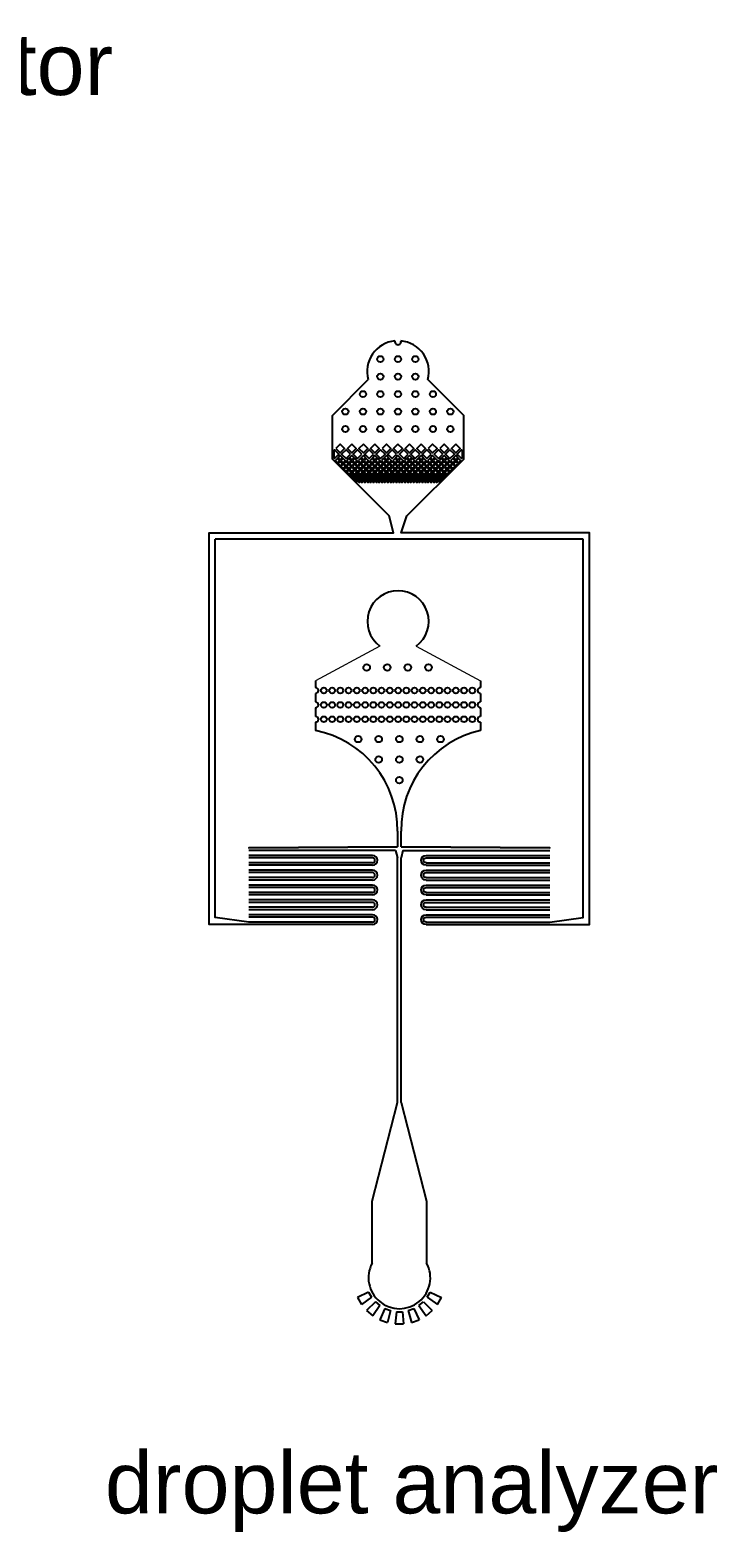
# Model space of a CAD drawing. Header units: inches. Extents: x 1277 to 1304299, y 7085 to 100777.
# Drawn here: x 44539 to 55642, y 7085 to 31375 of the extents above; entities that cross this region are included whole.
import ezdxf

# ---------------------------------------------------------------- set-up
doc = ezdxf.new("R2010")
doc.units = ezdxf.units.IN
doc.header["$MEASUREMENT"] = 0
doc.styles.get("Standard").update_dxf_attribs({"font": 'arial.ttf'})

# ---------------------------------------------------------------- blocks, each defined once
blk = doc.blocks.new('*U2250')
for radius in [79.99998, 39.99999]:
    blk.add_arc((0, -39.99999), radius, 0, 180)
blk = doc.blocks.new('*U2251')
at = {"color": 0, "linetype": 'ByBlock', "lineweight": -2, "transparency": 16777216}
for p in [(0, 0), (239.99994, 0), (479.99988, 0), (719.99982, 0), (959.99976, 0)]:
    blk.add_blockref('*U2250', p, dxfattribs=at)
blk = doc.blocks.new('*U2248')
for radius in [79.99998, 39.99999]:
    blk.add_arc((0, -39.99999), radius, 0, 180)
blk = doc.blocks.new('*U2249')
at = {"color": 0, "linetype": 'ByBlock', "lineweight": -2, "transparency": 16777216}
for p in [(0, 0), (239.99994, 0), (479.99988, 0), (719.99982, 0), (959.99976, 0)]:
    blk.add_blockref('*U2248', p, dxfattribs=at)
blk = doc.blocks.new('*U2245')
for centre in [(0, 233), (0, 0), (0, -233)]:
    blk.add_circle(centre, 46.7)
blk = doc.blocks.new('*U2247')
at = {"color": 0, "linetype": 'ByBlock', "lineweight": -2, "transparency": 16777216}
for p in [(0, 0), (133.3333, 0), (266.6666, 0), (399.9999, 0), (533.3332, 0), (666.6665, 0), (799.9998, 0), (933.3331, 0), (1066.6664, 0), (1199.9997, 0), (1333.333, 0), (1466.6663, 0), (1599.9996, 0), (1733.3329, 0), (1866.6662, 0), (1999.9995, 0), (2133.3328, 0), (2266.6661, 0), (2399.9994, 0)]:
    blk.add_blockref('*U2245', p, dxfattribs=at)

msp = doc.modelspace()

# ---------------------------------------------------------------- linework, layer by layer
for p, q in [((51046, 24306), (51011, 24270)), ((51011, 24270), (51046, 24235)), ((51093, 24259), (51057, 24224)), ((51057, 24224), (51093, 24188)), ((53480, 23144), (47533, 23144)), ((49153, 20853), (49153, 20741)), ((49153, 20648), (49153, 20508)), ((51820, 20853), (51820, 20741)), ((51820, 20648), (51820, 20508)), ((49153, 20415), (49153, 20275)), ((51820, 20415), (51820, 20275)), ((49153, 20181), (49153, 20046)), ((51820, 20181), (51820, 20046)), ((50477, 18419), (50477, 18168)), ((50537, 18168), (50536, 18419)), ((50074, 18108), (48074, 18108)), ((50074, 18028), (48074, 18028)), ((50074, 17988), (48074, 17988)), ((50447, 18108), (50074, 18108)), ((50447, 18108), (50477, 17988)), ((50478, 14032), (50477, 17988)), ((50567, 18108), (50537, 17988)), ((50538, 14032), (50537, 17988)), ((50567, 18108), (50939, 18108)), ((50939, 18108), (52939, 18108)), ((50939, 18028), (52939, 18028)), ((50939, 17988), (52939, 17988)), ((50074, 17908), (48074, 17908)), ((50074, 17868), (48074, 17868)), ((50074, 17788), (48074, 17788)), ((50074, 17748), (48074, 17748)), ((50939, 17908), (52939, 17908)), ((50939, 17868), (52939, 17868)), ((50939, 17788), (52939, 17788)), ((50939, 17748), (52939, 17748)), ((50074, 17668), (48074, 17668)), ((50074, 17628), (48074, 17628)), ((50074, 17548), (48074, 17548)), ((50074, 17508), (48074, 17508)), ((50939, 17668), (52939, 17668)), ((50939, 17628), (52939, 17628)), ((50939, 17548), (52939, 17548)), ((50939, 17508), (52939, 17508)), ((50074, 17428), (48074, 17428)), ((50074, 17388), (48074, 17388)), ((50074, 17308), (48074, 17308)), ((50074, 17268), (48074, 17268)), ((50939, 17428), (52939, 17428)), ((50939, 17388), (52939, 17388)), ((50939, 17308), (52939, 17308)), ((50939, 17268), (52939, 17268)), ((50074, 17188), (48074, 17188)), ((50074, 17148), (48074, 17148)), ((50074, 17068), (48074, 17068)), ((50074, 17028), (48074, 17028)), ((50939, 17188), (52939, 17188)), ((50939, 17148), (52939, 17148)), ((50939, 17068), (52939, 17068)), ((50939, 17028), (52939, 17028)), ((50068, 12433), (50478, 14032)), ((50538, 14032), (50949, 12433)), ((50068, 11433), (50068, 12433)), ((50949, 12433), (50949, 11433)), ((50010, 10964), (49829, 10879)), ((50010, 10964), (49829, 10879)), ((50010, 10964), (50058, 10881)), ((50010, 10964), (50058, 10881)), ((50959, 10881), (51007, 10964)), ((50959, 10881), (51007, 10964)), ((51007, 10964), (51189, 10879)), ((51007, 10964), (51189, 10879)), ((49829, 10879), (49894, 10766)), ((49829, 10879), (49894, 10766)), ((50058, 10881), (49894, 10766)), ((50058, 10881), (49894, 10766)), ((50120, 10807), (49979, 10666)), ((50120, 10807), (49979, 10666)), ((50193, 10746), (50079, 10582)), ((50193, 10746), (50079, 10582)), ((50120, 10807), (50193, 10746)), ((50120, 10807), (50193, 10746)), ((50276, 10698), (50192, 10516)), ((50276, 10698), (50192, 10516)), ((50276, 10698), (50366, 10665)), ((50276, 10698), (50366, 10665)), ((50651, 10665), (50741, 10698)), ((50651, 10665), (50741, 10698)), ((50741, 10698), (50826, 10516)), ((50741, 10698), (50826, 10516)), ((50824, 10746), (50898, 10807)), ((50824, 10746), (50898, 10807)), ((50824, 10746), (50939, 10582)), ((50824, 10746), (50939, 10582)), ((50898, 10807), (51039, 10666)), ((50898, 10807), (51039, 10666)), ((50959, 10881), (51123, 10766)), ((50959, 10881), (51123, 10766)), ((51123, 10766), (51189, 10879)), ((51123, 10766), (51189, 10879)), ((49979, 10666), (50079, 10582)), ((49979, 10666), (50079, 10582)), ((50192, 10516), (50315, 10472)), ((50192, 10516), (50315, 10472)), ((50366, 10665), (50315, 10472)), ((50366, 10665), (50315, 10472)), ((50461, 10648), (50443, 10449)), ((50461, 10648), (50443, 10449)), ((50443, 10449), (50574, 10449)), ((50443, 10449), (50574, 10449)), ((50461, 10648), (50557, 10648)), ((50461, 10648), (50557, 10648)), ((50557, 10648), (50574, 10449)), ((50557, 10648), (50574, 10449)), ((50651, 10665), (50703, 10472)), ((50651, 10665), (50703, 10472)), ((50703, 10472), (50826, 10516)), ((50703, 10472), (50826, 10516)), ((50939, 10582), (51039, 10666)), ((50939, 10582), (51039, 10666))]:
    msp.add_line(p, q)
at = {"color": 7, "linetype": 'Continuous', "lineweight": 15}
for p, q in [((50193, 21412), (49153, 20853)), ((50780, 21412), (51820, 20853))]:
    msp.add_line(p, q, dxfattribs=at)
for points in [[(49427, 24437), (49427, 25144), (50004, 25721)], [(50629, 23517), (51548, 24437), (51548, 25144), (50970, 25721)], [(49449, 24575), (49459, 24586), (49449, 24575), (49449, 24455), (49459, 24444), (49530, 24515), (49459, 24586)], [(51523, 24575), (51513, 24586), (51442, 24515), (51513, 24586), (51523, 24575), (51523, 24455), (51513, 24444), (51442, 24515), (51513, 24586), (51523, 24575), (51513, 24586)], [(50074, 16908), (48074, 16908), (47433, 16908), (47433, 23244), (50416, 23244), (50346, 23517), (49427, 24437)], [(51523, 24455), (51513, 24444), (51442, 24515), (51513, 24444), (51523, 24455)], [(50939, 16908), (52939, 16908), (53580, 16908), (53580, 23244), (50540, 23244), (50629, 23517)], [(50074, 16948), (48074, 16948), (47533, 17022), (47533, 23144)], [(50939, 16948), (52939, 16948), (53480, 17022), (53480, 23144)]]:
    msp.add_lwpolyline(points)
for points in [[(49482, 24608), (49553, 24538), (49623, 24608), (49553, 24679)], [(49717, 24515), (49646, 24586), (49575, 24515), (49646, 24444)], [(49739, 24679), (49669, 24608), (49739, 24538), (49810, 24608)], [(49903, 24515), (49833, 24586), (49762, 24515), (49833, 24444)], [(49926, 24679), (49855, 24608), (49926, 24538), (49997, 24608)], [(50090, 24515), (50019, 24586), (49949, 24515), (50019, 24444)], [(50113, 24679), (50042, 24608), (50113, 24538), (50184, 24608)], [(50206, 24586), (50135, 24515), (50206, 24444), (50277, 24515)], [(50229, 24608), (50299, 24538), (50370, 24608), (50299, 24679)], [(50464, 24515), (50393, 24586), (50322, 24515), (50393, 24444)], [(50486, 24679), (50415, 24608), (50486, 24538), (50557, 24608)], [(50650, 24515), (50579, 24586), (50509, 24515), (50579, 24444)], [(50673, 24679), (50602, 24608), (50673, 24538), (50744, 24608)], [(50837, 24515), (50766, 24586), (50695, 24515), (50766, 24444)], [(50859, 24679), (50789, 24608), (50859, 24538), (50930, 24608)], [(51024, 24515), (50953, 24586), (50882, 24515), (50953, 24444)], [(50975, 24608), (51046, 24538), (51117, 24608), (51046, 24679)], [(51210, 24515), (51140, 24586), (51069, 24515), (51140, 24444)], [(51162, 24608), (51233, 24538), (51304, 24608), (51233, 24679)], [(51326, 24586), (51255, 24515), (51326, 24444), (51397, 24515)], [(51420, 24679), (51349, 24608), (51420, 24538), (51490, 24608)], [(49471, 24410), (49506, 24375), (49541, 24410), (49506, 24446)], [(49553, 24422), (49588, 24457), (49553, 24492), (49517, 24457)], [(49553, 24328), (49588, 24364), (49553, 24399), (49517, 24364)], [(49564, 24410), (49599, 24375), (49635, 24410), (49599, 24446)], [(49564, 24317), (49599, 24282), (49635, 24317), (49599, 24352)], [(49646, 24328), (49681, 24364), (49646, 24399), (49611, 24364)], [(49646, 24306), (49611, 24270), (49646, 24235), (49681, 24270), (49646, 24306), (49681, 24270), (49646, 24235), (49611, 24270)], [(49611, 24270), (49646, 24235), (49681, 24270), (49646, 24306)], [(49657, 24410), (49693, 24375), (49728, 24410), (49693, 24446)], [(49657, 24317), (49693, 24282), (49728, 24317), (49693, 24352)], [(49739, 24422), (49775, 24457), (49739, 24492), (49704, 24457)], [(49739, 24328), (49775, 24364), (49739, 24399), (49704, 24364)], [(49739, 24306), (49704, 24270), (49739, 24235), (49775, 24270), (49739, 24306), (49775, 24270), (49739, 24235), (49704, 24270)], [(49704, 24270), (49739, 24235), (49775, 24270), (49739, 24306)], [(49751, 24410), (49786, 24375), (49821, 24410), (49786, 24446)], [(49751, 24317), (49786, 24282), (49821, 24317), (49786, 24352)], [(49833, 24328), (49868, 24364), (49833, 24399), (49797, 24364)], [(49833, 24306), (49797, 24270), (49833, 24235), (49868, 24270), (49833, 24306), (49868, 24270), (49833, 24235), (49797, 24270)], [(49797, 24270), (49833, 24235), (49868, 24270), (49833, 24306)], [(49844, 24410), (49879, 24375), (49915, 24410), (49879, 24446)], [(49844, 24317), (49879, 24282), (49915, 24317), (49879, 24352)], [(49926, 24422), (49961, 24457), (49926, 24492), (49891, 24457)], [(49926, 24328), (49961, 24364), (49926, 24399), (49891, 24364)], [(49926, 24306), (49891, 24270), (49926, 24235), (49961, 24270), (49926, 24306), (49961, 24270), (49926, 24235), (49891, 24270)], [(49891, 24270), (49926, 24235), (49961, 24270), (49926, 24306)], [(49937, 24410), (49973, 24375), (50008, 24410), (49973, 24446)], [(49937, 24317), (49973, 24282), (50008, 24317), (49973, 24352)], [(50019, 24328), (50055, 24364), (50019, 24399), (49984, 24364)], [(50019, 24306), (49984, 24270), (50019, 24235), (50055, 24270), (50019, 24306), (50055, 24270), (50019, 24235), (49984, 24270)], [(49984, 24270), (50019, 24235), (50055, 24270), (50019, 24306)], [(50031, 24410), (50066, 24375), (50101, 24410), (50066, 24446)], [(50031, 24317), (50066, 24282), (50101, 24317), (50066, 24352)], [(50113, 24422), (50148, 24457), (50113, 24492), (50077, 24457)], [(50113, 24328), (50148, 24364), (50113, 24399), (50077, 24364)], [(50113, 24306), (50077, 24270), (50113, 24235), (50148, 24270), (50113, 24306), (50148, 24270), (50113, 24235), (50077, 24270)], [(50077, 24270), (50113, 24235), (50148, 24270), (50113, 24306)], [(50124, 24410), (50159, 24375), (50195, 24410), (50159, 24446)], [(50159, 24282), (50195, 24317), (50159, 24352), (50124, 24317)], [(50206, 24328), (50241, 24364), (50206, 24399), (50171, 24364)], [(50171, 24270), (50206, 24235), (50241, 24270), (50206, 24306), (50171, 24270), (50206, 24306), (50241, 24270), (50206, 24235)], [(50206, 24235), (50241, 24270), (50206, 24306), (50171, 24270)], [(50217, 24410), (50253, 24375), (50288, 24410), (50253, 24446)], [(50253, 24282), (50288, 24317), (50253, 24352), (50217, 24317)], [(50299, 24422), (50335, 24457), (50299, 24492), (50264, 24457)], [(50299, 24328), (50335, 24364), (50299, 24399), (50264, 24364)], [(50264, 24270), (50299, 24235), (50335, 24270), (50299, 24306), (50264, 24270), (50299, 24306), (50335, 24270), (50299, 24235)], [(50299, 24235), (50335, 24270), (50299, 24306), (50264, 24270)], [(50311, 24410), (50346, 24375), (50381, 24410), (50346, 24446)], [(50311, 24317), (50346, 24282), (50381, 24317), (50346, 24352)], [(50393, 24328), (50428, 24364), (50393, 24399), (50357, 24364)], [(50393, 24306), (50357, 24270), (50393, 24235), (50428, 24270), (50393, 24306), (50428, 24270), (50393, 24235), (50357, 24270)], [(50357, 24270), (50393, 24235), (50428, 24270), (50393, 24306)], [(50404, 24410), (50439, 24375), (50475, 24410), (50439, 24446)], [(50404, 24317), (50439, 24282), (50475, 24317), (50439, 24352)], [(50486, 24422), (50521, 24457), (50486, 24492), (50451, 24457)], [(50486, 24328), (50521, 24364), (50486, 24399), (50451, 24364)], [(50486, 24306), (50451, 24270), (50486, 24235), (50521, 24270), (50486, 24306), (50521, 24270), (50486, 24235), (50451, 24270)], [(50451, 24270), (50486, 24235), (50521, 24270), (50486, 24306)], [(50497, 24410), (50533, 24375), (50568, 24410), (50533, 24446)], [(50497, 24317), (50533, 24282), (50568, 24317), (50533, 24352)], [(50579, 24328), (50615, 24364), (50579, 24399), (50544, 24364)], [(50579, 24306), (50544, 24270), (50579, 24235), (50615, 24270), (50579, 24306), (50615, 24270), (50579, 24235), (50544, 24270)], [(50544, 24270), (50579, 24235), (50615, 24270), (50579, 24306)], [(50591, 24410), (50626, 24375), (50662, 24410), (50626, 24446)], [(50591, 24317), (50626, 24282), (50662, 24317), (50626, 24352)], [(50673, 24422), (50708, 24457), (50673, 24492), (50637, 24457)], [(50673, 24328), (50708, 24364), (50673, 24399), (50637, 24364)], [(50673, 24306), (50637, 24270), (50673, 24235), (50708, 24270), (50673, 24306), (50708, 24270), (50673, 24235), (50637, 24270)], [(50637, 24270), (50673, 24235), (50708, 24270), (50673, 24306)], [(50684, 24410), (50719, 24375), (50755, 24410), (50719, 24446)], [(50684, 24317), (50719, 24282), (50755, 24317), (50719, 24352)], [(50766, 24328), (50802, 24364), (50766, 24399), (50731, 24364)], [(50766, 24306), (50731, 24270), (50766, 24235), (50802, 24270), (50766, 24306), (50802, 24270), (50766, 24235), (50731, 24270)], [(50731, 24270), (50766, 24235), (50802, 24270), (50766, 24306)], [(50777, 24410), (50813, 24375), (50848, 24410), (50813, 24446)], [(50777, 24317), (50813, 24282), (50848, 24317), (50813, 24352)], [(50859, 24422), (50895, 24457), (50859, 24492), (50824, 24457)], [(50859, 24328), (50895, 24364), (50859, 24399), (50824, 24364)], [(50859, 24306), (50824, 24270), (50859, 24235), (50895, 24270), (50859, 24306), (50895, 24270), (50859, 24235), (50824, 24270)], [(50824, 24270), (50859, 24235), (50895, 24270), (50859, 24306)], [(50871, 24410), (50906, 24375), (50942, 24410), (50906, 24446)], [(50871, 24317), (50906, 24282), (50942, 24317), (50906, 24352)], [(50953, 24328), (50988, 24364), (50953, 24399), (50917, 24364)], [(50953, 24306), (50917, 24270), (50953, 24235), (50988, 24270), (50953, 24306), (50988, 24270), (50953, 24235), (50917, 24270)], [(50917, 24270), (50953, 24235), (50988, 24270), (50953, 24306)], [(50964, 24410), (51000, 24375), (51035, 24410), (51000, 24446)], [(50964, 24317), (51000, 24282), (51035, 24317), (51000, 24352)], [(51046, 24422), (51082, 24457), (51046, 24492), (51011, 24457)], [(51046, 24328), (51082, 24364), (51046, 24399), (51011, 24364)], [(51046, 24235), (51011, 24270), (51046, 24306), (51011, 24270), (51046, 24235), (51082, 24270), (51046, 24235), (51082, 24270), (51046, 24306), (51082, 24270)], [(51057, 24410), (51093, 24375), (51128, 24410), (51093, 24446)], [(51057, 24317), (51093, 24282), (51128, 24317), (51093, 24352)], [(51140, 24328), (51175, 24364), (51140, 24399), (51104, 24364)], [(51140, 24306), (51104, 24270), (51140, 24235), (51175, 24270), (51140, 24306), (51175, 24270), (51140, 24235), (51104, 24270)], [(51104, 24270), (51140, 24235), (51175, 24270), (51140, 24306)], [(51151, 24410), (51186, 24375), (51222, 24410), (51186, 24446)], [(51151, 24317), (51186, 24282), (51222, 24317), (51186, 24352)], [(51233, 24422), (51268, 24457), (51233, 24492), (51197, 24457)], [(51233, 24328), (51268, 24364), (51233, 24399), (51197, 24364)], [(51233, 24306), (51197, 24270), (51233, 24235), (51268, 24270), (51233, 24306), (51268, 24270), (51233, 24235), (51197, 24270)], [(51197, 24270), (51233, 24235), (51268, 24270), (51233, 24306)], [(51244, 24410), (51280, 24375), (51315, 24410), (51280, 24446)], [(51244, 24317), (51280, 24282), (51315, 24317), (51280, 24352)], [(51326, 24328), (51362, 24364), (51326, 24399), (51291, 24364)], [(51326, 24306), (51291, 24270), (51326, 24235), (51362, 24270), (51326, 24306), (51362, 24270), (51326, 24235), (51291, 24270)], [(51291, 24270), (51326, 24235), (51362, 24270), (51326, 24306)], [(51337, 24410), (51373, 24375), (51408, 24410), (51373, 24446)], [(51373, 24282), (51408, 24317), (51373, 24352), (51337, 24317)], [(51420, 24422), (51455, 24457), (51420, 24492), (51384, 24457)], [(51455, 24364), (51420, 24399), (51384, 24364), (51420, 24328)], [(51466, 24375), (51502, 24410), (51466, 24446), (51431, 24410)], [(49657, 24224), (49693, 24188), (49728, 24224), (49693, 24259)], [(49693, 24259), (49657, 24224), (49693, 24188), (49728, 24224), (49693, 24259), (49728, 24224), (49693, 24188), (49657, 24224)], [(49698, 24171), (49716, 24154), (49734, 24171), (49716, 24189)], [(49722, 24195), (49739, 24177), (49757, 24195), (49739, 24212)], [(49722, 24148), (49739, 24130), (49757, 24148), (49739, 24166)], [(49745, 24171), (49763, 24154), (49780, 24171), (49763, 24189)], [(49745, 24125), (49763, 24107), (49780, 24125), (49763, 24142)], [(49786, 24259), (49751, 24224), (49786, 24188), (49821, 24224), (49786, 24259), (49821, 24224), (49786, 24188), (49751, 24224)], [(49751, 24224), (49786, 24188), (49821, 24224), (49786, 24259)], [(49768, 24148), (49786, 24130), (49804, 24148), (49786, 24166)], [(49768, 24101), (49786, 24084), (49804, 24101), (49786, 24119)], [(49792, 24171), (49809, 24154), (49827, 24171), (49809, 24189)], [(49792, 24125), (49809, 24107), (49827, 24125), (49809, 24142)], [(49792, 24078), (49809, 24060), (49827, 24078), (49809, 24096)], [(49815, 24195), (49833, 24177), (49850, 24195), (49833, 24212)], [(49815, 24148), (49833, 24130), (49850, 24148), (49833, 24166)], [(49815, 24101), (49833, 24084), (49850, 24101), (49833, 24119)], [(49838, 24171), (49856, 24154), (49874, 24171), (49856, 24189)], [(49838, 24125), (49856, 24107), (49874, 24125), (49856, 24142)], [(49838, 24078), (49856, 24060), (49874, 24078), (49856, 24096)], [(49844, 24224), (49879, 24188), (49915, 24224), (49879, 24259)], [(49879, 24259), (49844, 24224), (49879, 24188), (49915, 24224), (49879, 24259), (49915, 24224), (49879, 24188), (49844, 24224)], [(49862, 24148), (49879, 24130), (49897, 24148), (49879, 24166)], [(49862, 24101), (49879, 24084), (49897, 24101), (49879, 24119)], [(49885, 24171), (49903, 24154), (49920, 24171), (49903, 24189)], [(49885, 24125), (49903, 24107), (49920, 24125), (49903, 24142)], [(49885, 24078), (49903, 24060), (49920, 24078), (49903, 24096)], [(49908, 24195), (49926, 24177), (49944, 24195), (49926, 24212)], [(49908, 24148), (49926, 24130), (49944, 24148), (49926, 24166)], [(49908, 24101), (49926, 24084), (49944, 24101), (49926, 24119)], [(49932, 24171), (49949, 24154), (49967, 24171), (49949, 24189)], [(49932, 24125), (49949, 24107), (49967, 24125), (49949, 24142)], [(49932, 24078), (49949, 24060), (49967, 24078), (49949, 24096)], [(49973, 24259), (49937, 24224), (49973, 24188), (50008, 24224), (49973, 24259), (50008, 24224), (49973, 24188), (49937, 24224)], [(49937, 24224), (49973, 24188), (50008, 24224), (49973, 24259)], [(49955, 24148), (49973, 24130), (49990, 24148), (49973, 24166)], [(49955, 24101), (49973, 24084), (49990, 24101), (49973, 24119)], [(49978, 24171), (49996, 24154), (50014, 24171), (49996, 24189)], [(49978, 24125), (49996, 24107), (50014, 24125), (49996, 24142)], [(49978, 24078), (49996, 24060), (50014, 24078), (49996, 24096)], [(50002, 24195), (50019, 24177), (50037, 24195), (50019, 24212)], [(50002, 24148), (50019, 24130), (50037, 24148), (50019, 24166)], [(50002, 24101), (50019, 24084), (50037, 24101), (50019, 24119)], [(50025, 24171), (50043, 24154), (50060, 24171), (50043, 24189)], [(50025, 24125), (50043, 24107), (50060, 24125), (50043, 24142)], [(50025, 24078), (50043, 24060), (50060, 24078), (50043, 24096)], [(50031, 24224), (50066, 24188), (50101, 24224), (50066, 24259)], [(50066, 24259), (50031, 24224), (50066, 24188), (50101, 24224), (50066, 24259), (50101, 24224), (50066, 24188), (50031, 24224)], [(50048, 24148), (50066, 24130), (50084, 24148), (50066, 24166)], [(50048, 24101), (50066, 24084), (50084, 24101), (50066, 24119)], [(50072, 24171), (50089, 24154), (50107, 24171), (50089, 24189)], [(50072, 24125), (50089, 24107), (50107, 24125), (50089, 24142)], [(50072, 24078), (50089, 24060), (50107, 24078), (50089, 24096)], [(50095, 24195), (50113, 24177), (50130, 24195), (50113, 24212)], [(50095, 24148), (50113, 24130), (50130, 24148), (50113, 24166)], [(50095, 24101), (50113, 24084), (50130, 24101), (50113, 24119)], [(50118, 24171), (50136, 24154), (50154, 24171), (50136, 24189)], [(50118, 24125), (50136, 24107), (50154, 24125), (50136, 24142)], [(50118, 24078), (50136, 24060), (50154, 24078), (50136, 24096)], [(50124, 24224), (50159, 24188), (50195, 24224), (50159, 24259)], [(50159, 24259), (50124, 24224), (50159, 24188), (50195, 24224), (50159, 24259), (50195, 24224), (50159, 24188), (50124, 24224)], [(50142, 24148), (50159, 24130), (50177, 24148), (50159, 24166)], [(50142, 24101), (50159, 24084), (50177, 24101), (50159, 24119)], [(50165, 24171), (50183, 24154), (50200, 24171), (50183, 24189)], [(50165, 24125), (50183, 24107), (50200, 24125), (50183, 24142)], [(50165, 24078), (50183, 24060), (50200, 24078), (50183, 24096)], [(50188, 24195), (50206, 24177), (50224, 24195), (50206, 24212)], [(50188, 24148), (50206, 24130), (50224, 24148), (50206, 24166)], [(50188, 24101), (50206, 24084), (50224, 24101), (50206, 24119)], [(50212, 24171), (50229, 24154), (50247, 24171), (50229, 24189)], [(50212, 24125), (50229, 24107), (50247, 24125), (50229, 24142)], [(50212, 24078), (50229, 24060), (50247, 24078), (50229, 24096)], [(50253, 24188), (50288, 24224), (50253, 24259), (50217, 24224)], [(50217, 24224), (50253, 24188), (50288, 24224), (50253, 24259), (50217, 24224), (50253, 24259), (50288, 24224), (50253, 24188)], [(50235, 24148), (50253, 24130), (50270, 24148), (50253, 24166)], [(50235, 24101), (50253, 24084), (50270, 24101), (50253, 24119)], [(50258, 24171), (50276, 24154), (50294, 24171), (50276, 24189)], [(50258, 24125), (50276, 24107), (50294, 24125), (50276, 24142)], [(50258, 24078), (50276, 24060), (50294, 24078), (50276, 24096)], [(50282, 24195), (50299, 24177), (50317, 24195), (50299, 24212)], [(50282, 24148), (50299, 24130), (50317, 24148), (50299, 24166)], [(50282, 24101), (50299, 24084), (50317, 24101), (50299, 24119)], [(50305, 24171), (50323, 24154), (50340, 24171), (50323, 24189)], [(50305, 24125), (50323, 24107), (50340, 24125), (50323, 24142)], [(50305, 24078), (50323, 24060), (50340, 24078), (50323, 24096)], [(50346, 24188), (50381, 24224), (50346, 24259), (50311, 24224)], [(50311, 24224), (50346, 24188), (50381, 24224), (50346, 24259), (50311, 24224), (50346, 24259), (50381, 24224), (50346, 24188)], [(50328, 24148), (50346, 24130), (50364, 24148), (50346, 24166)], [(50328, 24101), (50346, 24084), (50364, 24101), (50346, 24119)], [(50352, 24171), (50369, 24154), (50387, 24171), (50369, 24189)], [(50352, 24125), (50369, 24107), (50387, 24125), (50369, 24142)], [(50352, 24078), (50369, 24060), (50387, 24078), (50369, 24096)], [(50375, 24195), (50393, 24177), (50410, 24195), (50393, 24212)], [(50375, 24148), (50393, 24130), (50410, 24148), (50393, 24166)], [(50375, 24101), (50393, 24084), (50410, 24101), (50393, 24119)], [(50398, 24171), (50416, 24154), (50434, 24171), (50416, 24189)], [(50398, 24125), (50416, 24107), (50434, 24125), (50416, 24142)], [(50398, 24078), (50416, 24060), (50434, 24078), (50416, 24096)], [(50439, 24259), (50404, 24224), (50439, 24188), (50475, 24224), (50439, 24259), (50475, 24224), (50439, 24188), (50404, 24224)], [(50404, 24224), (50439, 24188), (50475, 24224), (50439, 24259)], [(50422, 24148), (50439, 24130), (50457, 24148), (50439, 24166)], [(50422, 24101), (50439, 24084), (50457, 24101), (50439, 24119)], [(50445, 24171), (50463, 24154), (50480, 24171), (50463, 24189)], [(50445, 24125), (50463, 24107), (50480, 24125), (50463, 24142)], [(50445, 24078), (50463, 24060), (50480, 24078), (50463, 24096)], [(50468, 24195), (50486, 24177), (50504, 24195), (50486, 24212)], [(50468, 24148), (50486, 24130), (50504, 24148), (50486, 24166)], [(50468, 24101), (50486, 24084), (50504, 24101), (50486, 24119)], [(50492, 24171), (50509, 24154), (50527, 24171), (50509, 24189)], [(50492, 24125), (50509, 24107), (50527, 24125), (50509, 24142)], [(50492, 24078), (50509, 24060), (50527, 24078), (50509, 24096)], [(50533, 24259), (50497, 24224), (50533, 24188), (50568, 24224), (50533, 24259), (50568, 24224), (50533, 24188), (50497, 24224)], [(50497, 24224), (50533, 24188), (50568, 24224), (50533, 24259)], [(50515, 24148), (50533, 24130), (50550, 24148), (50533, 24166)], [(50515, 24101), (50533, 24084), (50550, 24101), (50533, 24119)], [(50538, 24171), (50556, 24154), (50574, 24171), (50556, 24189)], [(50538, 24125), (50556, 24107), (50574, 24125), (50556, 24142)], [(50538, 24078), (50556, 24060), (50574, 24078), (50556, 24096)], [(50562, 24195), (50579, 24177), (50597, 24195), (50579, 24212)], [(50562, 24148), (50579, 24130), (50597, 24148), (50579, 24166)], [(50562, 24101), (50579, 24084), (50597, 24101), (50579, 24119)], [(50585, 24171), (50603, 24154), (50620, 24171), (50603, 24189)], [(50585, 24125), (50603, 24107), (50620, 24125), (50603, 24142)], [(50585, 24078), (50603, 24060), (50620, 24078), (50603, 24096)], [(50626, 24259), (50591, 24224), (50626, 24188), (50662, 24224), (50626, 24259), (50662, 24224), (50626, 24188), (50591, 24224)], [(50591, 24224), (50626, 24188), (50662, 24224), (50626, 24259)], [(50608, 24148), (50626, 24130), (50644, 24148), (50626, 24166)], [(50608, 24101), (50626, 24084), (50644, 24101), (50626, 24119)], [(50632, 24171), (50649, 24154), (50667, 24171), (50649, 24189)], [(50632, 24125), (50649, 24107), (50667, 24125), (50649, 24142)], [(50632, 24078), (50649, 24060), (50667, 24078), (50649, 24096)], [(50655, 24195), (50673, 24177), (50690, 24195), (50673, 24212)], [(50655, 24148), (50673, 24130), (50690, 24148), (50673, 24166)], [(50655, 24101), (50673, 24084), (50690, 24101), (50673, 24119)], [(50678, 24171), (50696, 24154), (50714, 24171), (50696, 24189)], [(50678, 24125), (50696, 24107), (50714, 24125), (50696, 24142)], [(50678, 24078), (50696, 24060), (50714, 24078), (50696, 24096)], [(50719, 24259), (50684, 24224), (50719, 24188), (50755, 24224), (50719, 24259), (50755, 24224), (50719, 24188), (50684, 24224)], [(50684, 24224), (50719, 24188), (50755, 24224), (50719, 24259)], [(50702, 24148), (50719, 24130), (50737, 24148), (50719, 24166)], [(50702, 24101), (50719, 24084), (50737, 24101), (50719, 24119)], [(50725, 24171), (50743, 24154), (50761, 24171), (50743, 24189)], [(50725, 24125), (50743, 24107), (50761, 24125), (50743, 24142)], [(50725, 24078), (50743, 24060), (50761, 24078), (50743, 24096)], [(50748, 24195), (50766, 24177), (50784, 24195), (50766, 24212)], [(50748, 24148), (50766, 24130), (50784, 24148), (50766, 24166)], [(50748, 24101), (50766, 24084), (50784, 24101), (50766, 24119)], [(50772, 24171), (50789, 24154), (50807, 24171), (50789, 24189)], [(50772, 24125), (50789, 24107), (50807, 24125), (50789, 24142)], [(50772, 24078), (50789, 24060), (50807, 24078), (50789, 24096)], [(50813, 24259), (50777, 24224), (50813, 24188), (50848, 24224), (50813, 24259), (50848, 24224), (50813, 24188), (50777, 24224)], [(50777, 24224), (50813, 24188), (50848, 24224), (50813, 24259)], [(50795, 24148), (50813, 24130), (50831, 24148), (50813, 24166)], [(50795, 24101), (50813, 24084), (50831, 24101), (50813, 24119)], [(50818, 24171), (50836, 24154), (50854, 24171), (50836, 24189)], [(50818, 24125), (50836, 24107), (50854, 24125), (50836, 24142)], [(50818, 24078), (50836, 24060), (50854, 24078), (50836, 24096)], [(50842, 24195), (50859, 24177), (50877, 24195), (50859, 24212)], [(50842, 24148), (50859, 24130), (50877, 24148), (50859, 24166)], [(50842, 24101), (50859, 24084), (50877, 24101), (50859, 24119)], [(50865, 24171), (50883, 24154), (50901, 24171), (50883, 24189)], [(50865, 24125), (50883, 24107), (50901, 24125), (50883, 24142)], [(50865, 24078), (50883, 24060), (50901, 24078), (50883, 24096)], [(50906, 24259), (50871, 24224), (50906, 24188), (50942, 24224), (50906, 24259), (50942, 24224), (50906, 24188), (50871, 24224)], [(50871, 24224), (50906, 24188), (50942, 24224), (50906, 24259)], [(50888, 24148), (50906, 24130), (50924, 24148), (50906, 24166)], [(50888, 24101), (50906, 24084), (50924, 24101), (50906, 24119)], [(50912, 24171), (50929, 24154), (50947, 24171), (50929, 24189)], [(50912, 24125), (50929, 24107), (50947, 24125), (50929, 24142)], [(50912, 24078), (50929, 24060), (50947, 24078), (50929, 24096)], [(50935, 24195), (50953, 24177), (50971, 24195), (50953, 24212)], [(50935, 24148), (50953, 24130), (50971, 24148), (50953, 24166)], [(50935, 24101), (50953, 24084), (50971, 24101), (50953, 24119)], [(50958, 24171), (50976, 24154), (50994, 24171), (50976, 24189)], [(50958, 24125), (50976, 24107), (50994, 24125), (50976, 24142)], [(50958, 24078), (50976, 24060), (50994, 24078), (50976, 24096)], [(51000, 24259), (50964, 24224), (51000, 24188), (51035, 24224), (51000, 24259), (51035, 24224), (51000, 24188), (50964, 24224)], [(50964, 24224), (51000, 24188), (51035, 24224), (51000, 24259)], [(50982, 24148), (51000, 24130), (51017, 24148), (51000, 24166)], [(50982, 24101), (51000, 24084), (51017, 24101), (51000, 24119)], [(51005, 24171), (51023, 24154), (51041, 24171), (51023, 24189)], [(51005, 24125), (51023, 24107), (51041, 24125), (51023, 24142)], [(51005, 24078), (51023, 24060), (51041, 24078), (51023, 24096)], [(51028, 24195), (51046, 24177), (51064, 24195), (51046, 24212)], [(51028, 24148), (51046, 24130), (51064, 24148), (51046, 24166)], [(51028, 24101), (51046, 24084), (51064, 24101), (51046, 24119)], [(51052, 24171), (51070, 24154), (51087, 24171), (51070, 24189)], [(51052, 24125), (51070, 24107), (51087, 24125), (51070, 24142)], [(51052, 24078), (51070, 24060), (51087, 24078), (51070, 24096)], [(51093, 24188), (51057, 24224), (51093, 24259), (51057, 24224), (51093, 24188), (51128, 24224), (51093, 24188), (51128, 24224), (51093, 24259), (51128, 24224)], [(51075, 24148), (51093, 24130), (51111, 24148), (51093, 24166)], [(51075, 24101), (51093, 24084), (51111, 24101), (51093, 24119)], [(51098, 24171), (51116, 24154), (51134, 24171), (51116, 24189)], [(51098, 24125), (51116, 24107), (51134, 24125), (51116, 24142)], [(51098, 24078), (51116, 24060), (51134, 24078), (51116, 24096)], [(51122, 24195), (51140, 24177), (51157, 24195), (51140, 24212)], [(51122, 24148), (51140, 24130), (51157, 24148), (51140, 24166)], [(51122, 24101), (51140, 24084), (51157, 24101), (51140, 24119)], [(51145, 24171), (51163, 24154), (51181, 24171), (51163, 24189)], [(51145, 24125), (51163, 24107), (51181, 24125), (51163, 24142)], [(51145, 24078), (51163, 24060), (51181, 24078), (51163, 24096)], [(51151, 24224), (51186, 24188), (51222, 24224), (51186, 24259)], [(51186, 24259), (51151, 24224), (51186, 24188), (51222, 24224), (51186, 24259), (51222, 24224), (51186, 24188), (51151, 24224)], [(51169, 24148), (51186, 24130), (51204, 24148), (51186, 24166)], [(51169, 24101), (51186, 24084), (51204, 24101), (51186, 24119)], [(51192, 24171), (51210, 24154), (51227, 24171), (51210, 24189)], [(51192, 24125), (51210, 24107), (51227, 24125), (51210, 24142)], [(51215, 24195), (51233, 24177), (51251, 24195), (51233, 24212)], [(51215, 24148), (51233, 24130), (51251, 24148), (51233, 24166)], [(51239, 24171), (51256, 24154), (51274, 24171), (51256, 24189)], [(51244, 24224), (51280, 24188), (51315, 24224), (51280, 24259)], [(51280, 24259), (51244, 24224), (51280, 24188), (51315, 24224), (51280, 24259), (51315, 24224), (51280, 24188), (51244, 24224)], [(50477, 18168), (48074, 18148)], [(50537, 18168), (52939, 18148)]]:
    msp.add_lwpolyline(points, close=True)
for centre, radius in [((50202, 26053), 50), ((50485, 26053), 50), ((50767, 26053), 50), ((50202, 25770), 50), ((50485, 25770), 50), ((50767, 25770), 50), ((49919, 25487), 50), ((50202, 25487), 50), ((50485, 25487), 50), ((50767, 25487), 50), ((51050, 25487), 50), ((49636, 25205), 50), ((49919, 25205), 50), ((50202, 25205), 50), ((50485, 25205), 50), ((50767, 25205), 50), ((51050, 25205), 50), ((51333, 25205), 50), ((49636, 24922), 50), ((49919, 24922), 50), ((50202, 24922), 50), ((50485, 24922), 50), ((50767, 24922), 50), ((51050, 24922), 50), ((51333, 24922), 50), ((49980, 21064), 53.3), ((50313, 21064), 53.3), ((50647, 21064), 53.3), ((50980, 21064), 53.3), ((49841, 19909), 53.3), ((50174, 19909), 53.3), ((50508, 19909), 53.3), ((50841, 19909), 53.3), ((51174, 19909), 53.3), ((50174, 19576), 53.3), ((50508, 19576), 53.3), ((50841, 19576), 53.3), ((50508, 19242), 53.3)]:
    msp.add_circle(centre, radius)
for centre, radius, start, end in [((50487, 25851), 500, 95.8884, 195), ((50485, 26336), 50, 165.7749, 14.8932), ((50487, 25851), 500, 345, 84.7798), ((50487, 21812), 496, 306.3239, 233.6761), ((49153, 20695), 46.7, 270, 90), ((51820, 20695), 46.7, 90, 270), ((49153, 20461), 46.7, 270, 90), ((51820, 20461), 46.7, 90, 270), ((49153, 20228), 46.7, 270, 90), ((51820, 20228), 46.7, 90, 270), ((48839, 18439), 1638, 359.3026, 78.9396), ((52182, 18441), 1646, 102.7167, 180.7443), ((50509, 11196), 500, 151.7306, 28.2694)]:
    msp.add_arc(centre, radius, start, end)

# ---------------------------------------------------------------- block references
msp.add_blockref('*U2247', (49287, 20461))
at = {"extrusion": (0, 0, -1), "xscale": -1, "zscale": -1, "rotation": 90}
msp.add_blockref('*U2249', (-50114, 17948), dxfattribs=at)
at = {"extrusion": (0, 0, -1), "zscale": -1, "rotation": 270}
msp.add_blockref('*U2251', (-50899, 17948), dxfattribs=at)

# ---------------------------------------------------------------- texts
for s, p in [('Triplicate 2-inlet droplet generator', (25046, 30325)), ('droplet analyzer', (45749, 7386))]:
    msp.add_text(s, height=997.7).set_placement(p)

doc.saveas('drawing.dxf')
